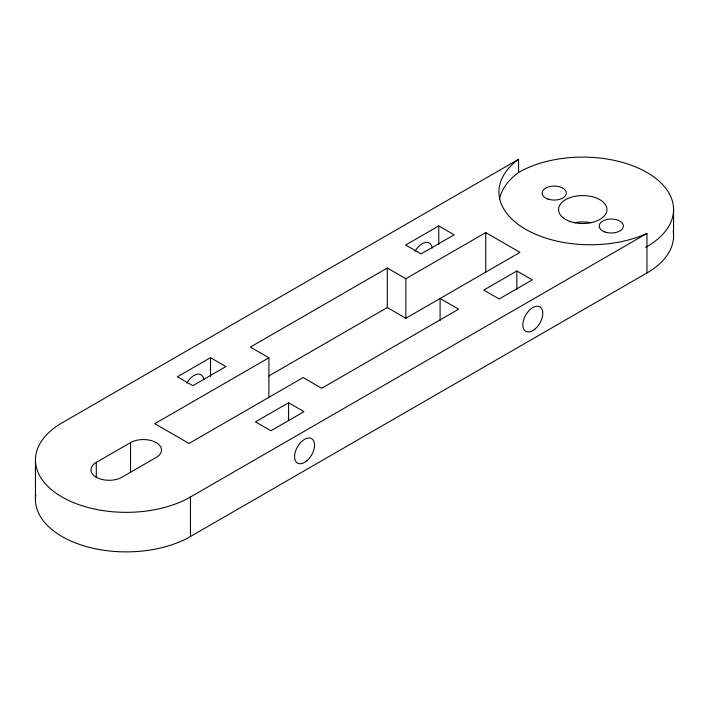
<?xml version="1.0" encoding="UTF-8"?>
<svg xmlns="http://www.w3.org/2000/svg" width="709" height="709" viewBox="0 0 709 709"><rect width="100%" height="100%" fill="white"/><g stroke="black" fill="none" stroke-linecap="round" stroke-linejoin="round"><path stroke-width="1.06" d="M646.945 233.429A91.417 52.785 0 0 1 525.688 229.308A91.417 52.785 0 0 1 518.554 159.303L62.055 422.856A90.796 52.422 0 0 0 62.038 496.991A90.796 52.422 0 0 0 190.455 496.991L646.945 233.429L646.945 272.965L190.446 536.518A90.796 52.422 0 0 1 87.588 546.896A90.796 52.422 0 0 1 35.849 494.527M210.511 357.682L177.418 376.789L192.821 385.687L225.923 366.58L210.511 357.682L210.511 376.355M438.765 225.905L405.663 245.013L421.075 253.911L454.168 234.803L438.765 225.905L438.765 244.578M268.551 376.116L387.309 307.555L405.858 318.261L519.989 252.369L485.754 232.596L405.858 278.726L387.309 268.02L250.357 347.091L268.906 357.797L268.906 397.332M268.906 357.797L154.775 423.69L189.011 443.453L303.142 377.56L321.691 388.266L458.643 309.195L440.094 298.489L440.094 320.459M96.291 462.392L130.527 442.629A18.159 10.484 0 0 1 156.21 442.629A18.159 10.484 0 0 1 156.21 457.447L121.975 477.219A18.159 10.484 0 0 1 96.291 477.219A18.159 10.484 0 0 1 96.291 462.392L96.291 477.769M288.598 402.765L255.497 421.873L270.909 430.771L304.001 411.654L288.598 402.765L288.598 420.331M516.843 270.98L483.751 290.096L499.154 298.985L532.255 279.878L516.843 270.98L516.843 289.653M673.55 209.536L673.55 235.893M518.554 159.303L518.554 172.482A91.417 52.785 0 0 0 499.517 199.078M485.754 232.596L485.754 272.132M405.858 278.726L405.858 318.261M387.309 268.02L387.309 307.555M190.446 496.982L190.446 536.518M130.527 442.629L130.527 472.274M35.45 459.928L35.45 499.464M673.151 230.957A90.796 52.422 0 0 1 646.954 272.965M574.547 222.75A24.212 13.976 0 0 1 590.951 222.75M518.545 172.473A90.796 52.422 0 0 1 646.962 172.473A90.796 52.422 0 0 1 646.954 246.608A91.417 52.785 0 0 1 645.544 247.237M432.144 248.23A14.127 8.153 -60 0 0 422.369 243.604L421.749 243.976A14.127 8.153 -60 0 0 415.049 251.341M186.742 383.214A14.127 8.153 -60 0 1 197.129 374.246A14.127 8.153 -60 0 1 203.882 379.927M535.171 328.932A14.127 8.153 -60 0 0 540.054 306.962A14.127 8.153 -60 0 0 523.242 321.363A14.127 8.153 -60 0 0 535.171 328.932M306.962 460.682A14.127 8.153 -60 0 0 311.774 438.72A14.127 8.153 -60 0 0 294.979 453.193A14.127 8.153 -60 0 0 306.962 460.682M547.986 199.061A12.106 6.993 0 0 0 566.323 193.185A12.106 6.993 0 0 0 548.341 186.954A12.106 6.993 0 0 0 547.986 199.061M604.901 231.958A12.106 6.993 0 0 0 623.379 226.233A12.106 6.993 0 0 0 605.557 219.861A12.106 6.993 0 0 0 604.901 231.958M569.992 221.421A24.212 13.976 0 0 0 606.948 209.979A24.212 13.976 0 0 0 571.312 197.226A24.212 13.976 0 0 0 569.992 221.421"/></g></svg>
